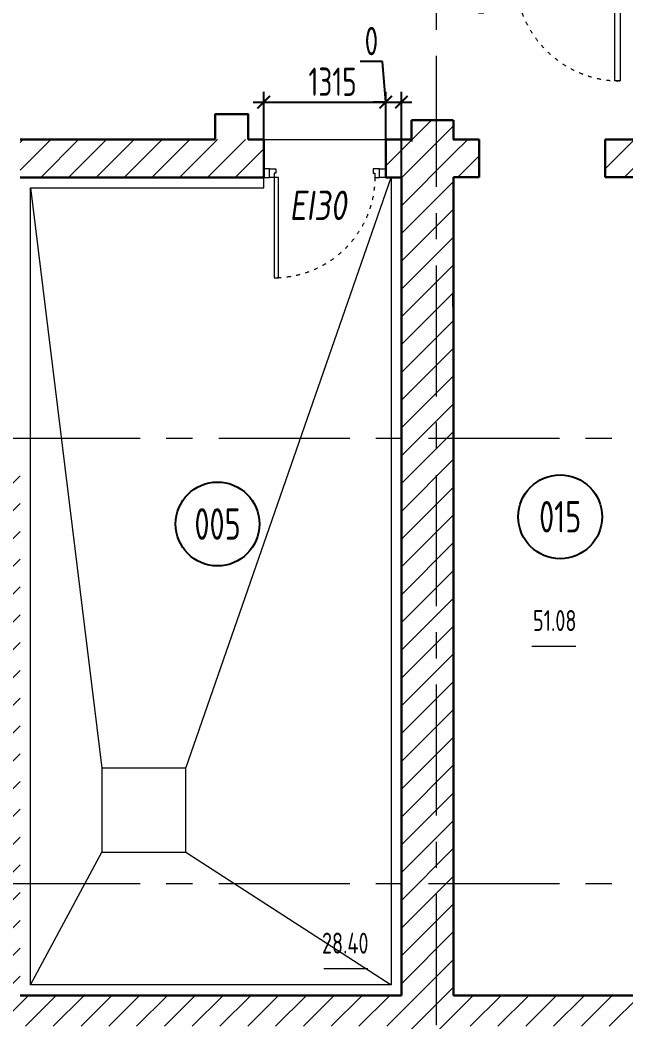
# Model space of a CAD drawing. Header units: millimetres. Extents: x -13407 to 93998, y -3954 to 109271.
# Drawn here: x 51541 to 57321, y 10219 to 19781 of the extents above; entities that cross this region are included whole.
import ezdxf
from ezdxf import colors
from ezdxf.entities.mleader import LeaderData, LeaderLine
from ezdxf.enums import TextEntityAlignment as Align
from ezdxf.math import Vec2, Vec3

# ---------------------------------------------------------------- set-up
doc = ezdxf.new("R2010")
doc.units = ezdxf.units.MM
doc.linetypes.add('ACAD_ISO03W100', pattern=[30, 12, -18])
doc.linetypes.add('CENTER', pattern=[2, 1.25, -0.25, 0.25, -0.25])
for name, color, linetype, lineweight in [('1 этаж тонкие линии!', 250, 'Continuous', 0), ('АР_Двери', 5, 'Continuous', 18), ('АР_Маркер экспликации', 239, 'Continuous', 13), ('АР_МосжилНии_Стены', 202, 'Continuous', 30), ('АР_Номер помещения', 1, 'Continuous', 25), ('АР_Оси', 193, 'Continuous', 9), ('АР_Отметки', 250, 'Continuous', 15), ('АР_Перегородки кирпич', 244, 'Continuous', 30), ('АР_Помещения_площадь', 19, 'Continuous', 9), ('АР_Размеры дверей', 15, 'Continuous', 0), ('АР_тонкая линия', 250, 'Continuous', 0), ('АР_Штриховка монолит', 250, 'Continuous', 9), ('Подвал', 250, 'Continuous', 30)]:
    doc.layers.add(name, color=color, linetype=linetype, lineweight=lineweight)
doc.layers.add('АР_ПБ_Двери', color=7, linetype='Continuous', lineweight=15, true_color=0xdb0000)
doc.styles.add('ISOCPEUR', font='isocpeur.ttf', dxfattribs={"width": 0.7})
doc.styles.get("Standard").update_dxf_attribs({"font": 'arial.ttf'})
doc.styles.add('Архитект', font='isocpeur.ttf', dxfattribs={"width": 0.8, "oblique": 8})
doc.dimstyles.new('R_100', dxfattribs={"dimtxt": 270, "dimasz": 120, "dimexe": 100, "dimexo": 0, "dimgap": 60, "dimtad": 1, "dimdec": 0, "dimrnd": 5, "dimzin": 0, "dimdsep": 46, "dimtxsty": 'ISOCPEUR', "dimblk": 'ARCHTICK', "dimcen": 0, "dimdle": 100, "dimclrd": 256, "dimclre": 256, "dimclrt": 256, "dimadec": 0, "dimazin": 0, "dimtfac": 2, "dimtdec": 0, "dimtofl": 0, "dimtmove": 1, "dimatfit": 3, "dimfxl": 1, "dimtvp": 3, "dimtolj": 1, "dimtzin": 0, "dimarcsym": 0})

# ---------------------------------------------------------------- blocks, each defined once
blk = doc.blocks.new('*U31')
blk.add_lwpolyline([(100, 80), (100, 1040), (140, 1040), (140, 80)], close=True)
for points in [[(0, 0), (0, 80), (55, 80), (55, 0), (0, 0)], [(55, 80), (55, 0), (115, 0), (115, 40), (100, 40), (100, 80), (55, 80)], [(1105, 80), (1105, 0), (1045, 0), (1045, 40), (1060, 40), (1060, 80), (1105, 80)], [(1160, 0), (1160, 80), (1105, 80), (1105, 0), (1160, 0)]]:
    blk.add_lwpolyline(points)
at = {"linetype": 'ACAD_ISO03W100', "ltscale": 3}
blk.add_arc((100, 80), 960, 0, 90, dxfattribs=at)
blk = doc.blocks.new('*U41')
at = {"layer": 'АР_Номер помещения', "color": 7}
blk.add_circle((-16009.5, 1351), 400, dxfattribs=at)
at = {"layer": 'АР_Помещения_площадь', "color": 7}
blk.add_line((-14574.5, -2895.4), (-14996.8, -2895.4), dxfattribs=at)
at = {"color": 7, "style": 'ISOCPEUR', "width": 0.7, "flags": 1}
blk.add_attdef('КАТЕГОРИЯ', (-499.2, -2092.2), '', height=250, dxfattribs=at)
at = {"layer": 'АР_Номер помещения', "color": 7, "style": 'ISOCPEUR', "width": 0.7}
blk.add_attdef('НОМЕР_ПОМЕЩЕНИЯ', text='', height=300, dxfattribs=at).set_placement((-16009.5, 1351), align=Align.MIDDLE_CENTER)
at = {"layer": 'АР_Помещения_площадь', "color": 7, "lineweight": 30, "width": 0.7, "flags": 104}
blk.add_attdef('ИМЯ_ПОМЕЩЕНИЯ', text='', height=100, dxfattribs=at).set_placement((157.6, 1217.1), align=Align.MIDDLE_CENTER)
at = {"layer": 'АР_Помещения_площадь', "color": 7, "style": 'ISOCPEUR', "width": 0.7}
blk.add_attdef('ПЛОЩАДЬ_ПОМЕЩЕНИЯ', text='', height=200, dxfattribs=at).set_placement((-14569.6, -2648.9), align=Align.MIDDLE_RIGHT)
blk = doc.blocks.new('*U38')
at = {"layer": 'АР_Номер помещения', "color": 7}
blk.add_circle((-24382.4, 8671.8), 400, dxfattribs=at)
at = {"layer": 'АР_Помещения_площадь', "color": 7}
blk.add_line((-24232, 7434.7), (-24654.3, 7434.7), dxfattribs=at)
at = {"color": 7, "style": 'ISOCPEUR', "width": 0.7, "flags": 1}
blk.add_attdef('КАТЕГОРИЯ', (-499.2, -2092.2), '', height=250, dxfattribs=at)
at = {"layer": 'АР_Номер помещения', "color": 7, "style": 'ISOCPEUR', "width": 0.7}
blk.add_attdef('НОМЕР_ПОМЕЩЕНИЯ', text='', height=300, dxfattribs=at).set_placement((-24382.4, 8671.8), align=Align.MIDDLE_CENTER)
at = {"layer": 'АР_Помещения_площадь', "color": 7, "style": 'ISOCPEUR', "width": 0.7}
blk.add_attdef('ПЛОЩАДЬ_ПОМЕЩЕНИЯ', text='', height=200, dxfattribs=at).set_placement((-24227.1, 7681.2), align=Align.MIDDLE_RIGHT)
at = {"layer": 'АР_Помещения_площадь', "color": 7, "lineweight": 30, "width": 0.7, "flags": 104}
blk.add_attdef('ИМЯ_ПОМЕЩЕНИЯ', text='', height=100, dxfattribs=at).set_placement((157.6, 1217.1), align=Align.MIDDLE_CENTER)
blk = doc.blocks.new('_DotSmall')
at = {"color": 0, "linetype": 'ByBlock', "const_width": 0.5}
blk.add_lwpolyline([(-0.0625, 0, 1), (0.0625, 0, 1)], format="xyb", close=True, dxfattribs=at)
blk = doc.blocks.new('_ArchTick')
at = {"color": 0, "linetype": 'ByBlock', "const_width": 0.15}
blk.add_lwpolyline([(-0.5, -0.5), (0.5, 0.5)], dxfattribs=at)
blk = doc.blocks.new('*D239')
at = {"layer": 'АР_Размеры дверей', "lineweight": -2, "ltscale": 100, "transparency": 16777216}
for p, q in [((53865.3, 18641.6), (53865.3, 19097)), ((55179.8, 18279.4), (55179.8, 19097)), ((53765.3, 18997), (55279.8, 18997))]:
    blk.add_line(p, q, dxfattribs=at)
at = {"layer": 'АР_Размеры дверей', "lineweight": -2, "ltscale": 100, "transparency": 16777216, "xscale": 120, "yscale": 120, "zscale": 120, "rotation": 180}
blk.add_blockref('_ArchTick', (53865.3, 18997), dxfattribs=at)
at = {"layer": 'АР_Размеры дверей', "lineweight": -2, "ltscale": 100, "transparency": 16777216, "xscale": 120, "yscale": 120, "zscale": 120}
blk.add_blockref('_ArchTick', (55179.8, 18997), dxfattribs=at)
at = {"layer": 'АР_Размеры дверей', "ltscale": 100, "transparency": 16777216, "insert": (54522.5, 19192), "char_height": 270, "attachment_point": 5, "style": 'ISOCPEUR'}
blk.add_mtext('\\A1;1315', dxfattribs=at)
blk = doc.blocks.new('*D240')
at = {"layer": 'АР_Размеры дверей', "lineweight": -2, "ltscale": 100, "transparency": 16777216}
for p, q in [((55000.2, 19384.8), (54785.7, 19384.8)), ((55030.3, 18997), (55000.2, 19384.8)), ((55030.3, 18641.6), (55030.3, 19097)), ((55030.3, 18279.4), (55030.3, 19097)), ((55030.3, 18997), (54910.3, 18997)), ((55030.3, 18997), (55150.3, 18997))]:
    blk.add_line(p, q, dxfattribs=at)
at = {"layer": 'АР_Размеры дверей', "lineweight": -2, "ltscale": 100, "transparency": 16777216, "xscale": 120, "yscale": 120, "zscale": 120}
blk.add_blockref('_ArchTick', (55030.3, 18997), dxfattribs=at)
at = {"layer": 'АР_Размеры дверей', "lineweight": -2, "ltscale": 100, "transparency": 16777216, "xscale": 120, "yscale": 120, "zscale": 120, "rotation": 180}
blk.add_blockref('_ArchTick', (55030.3, 18997), dxfattribs=at)
at = {"layer": 'АР_Размеры дверей', "ltscale": 100, "transparency": 16777216, "insert": (54893, 19579.8), "char_height": 270, "attachment_point": 5, "style": 'ISOCPEUR'}
blk.add_mtext('\\A1;0', dxfattribs=at)
blk = doc.blocks.new('Полуторная_на лестницу')
for points in [[(75, 80), (75, 1080), (124.9, 1080), (124.9, 80)], [(1375.1, 430), (1375.1, 80), (1425, 80), (1425, 430)]]:
    blk.add_lwpolyline(points, close=True)
for points in [[(0, 0), (0, 80), (20, 80), (20, 0), (0, 0)], [(20, 80), (20, 0), (90, 0), (90, 30), (75, 30), (75, 80), (20, 80)], [(1480, 80), (1480, 0), (1410, 0), (1410, 30), (1425, 30), (1425, 80), (1480, 80)], [(1500, 0), (1500, 80), (1480, 80), (1480, 0), (1500, 0)]]:
    blk.add_lwpolyline(points)
at = {"linetype": 'ACAD_ISO03W100', "ltscale": 3}
for centre, radius, start, end in [((75, 80), 1000, 0, 90), ((1465.4, 39.6), 392.5, 95.90754, 174.09246)]:
    blk.add_arc(centre, radius, start, end, dxfattribs=at)

msp = doc.modelspace()

# ---------------------------------------------------------------- hatches: boundary and pattern name
at = {"layer": 'АР_Штриховка монолит', "ltscale": 100}
h = msp.add_hatch(dxfattribs=at)
h.set_pattern_fill('ANSI31', color=256, scale=1500)
h.set_pattern_definition([(45, (331452.74, -55205.68), (-132.58252, 132.58252), [])])
h.paths.add_polyline_path([(47595.1, 15574), (47085.1, 15574), (47085.1, 11959.4), (42685, 11959.4), (42685, 11540), (47595.1, 11540)])
h.paths.add_polyline_path([(51541.2, 15574), (47587.5, 15574), (50990.4, 15574), (50990.4, 11540), (51541.2, 11540)])
h.paths.add_polyline_path([(51365, 11540), (50990.4, 11540), (50990.4, 9510), (51365, 9510)])
h.paths.add_polyline_path([(51541.2, 9510), (50990.4, 9510), (50990.4, 6515.2), (51541.2, 6515.2)])
h.paths.add_polyline_path([(47535, 9510), (47085.1, 9510), (47085.1, 6005.2), (47535, 6005.2)])
h.paths.add_polyline_path([(47595.1, 11540), (42685, 11540), (42685, 11408.8), (47085.1, 11408.8), (47085.1, 9510), (47595.1, 9510)])
h.paths.add_polyline_path([(51365, 6250), (47535, 6250), (47535, 6005.2), (51365, 6005.2)])
h.paths.add_polyline_path([(51365, 6515.2), (47595.1, 6515.2), (47595.1, 9510), (47535, 9510), (47535, 6250), (51365, 6250)])
h.paths.add_polyline_path([(55515, 9510), (55179.8, 9510), (55179.8, 6515.2), (51365, 6515.2), (51365, 6250), (55515, 6250)])
h.paths.add_polyline_path([(55515, 6250), (51365, 6250), (51365, 6005.2), (55135.7, 6005.2), (55135.7, 3393.2), (55254.6, 3393.2), (55254.6, 3458.2), (55515, 3458.2)])
h.paths.add_polyline_path([(55515, 11540), (55179.8, 11540), (55179.8, 10473.1), (51541.2, 10473.1), (51541.2, 11540), (51365, 11540), (51365, 9510), (51541.2, 9510), (51541.2, 10178.8), (55179.8, 10178.8), (55179.8, 9510), (55515, 9510)])
h.paths.add_polyline_path([(60058, 10473.1), (55676.6, 10473.1), (55676.6, 11540), (55515, 11540), (55515, 9510), (55676.6, 9510), (55676.6, 10178.8), (60058, 10178.8)])
h.paths.add_polyline_path([(55515, 15790), (55179.8, 15790), (55179.8, 11540), (55515, 11540)])
h.paths.add_polyline_path([(55676.6, 15790), (55515, 15790), (55515, 11540), (55676.6, 11540)])
h.paths.add_polyline_path([(55676.6, 18826.8), (55275, 18826.8), (55275, 18641.6), (55030.3, 18641.6), (55030.3, 18279.4), (55179.8, 18279.4), (55179.8, 15790), (55676.5, 15790.1)])
h.paths.add_polyline_path([(53865.3, 18641.6), (51541.2, 18641.6), (51541.2, 18279.4), (53865.3, 18279.4)])
h.paths.add_polyline_path([(55921.5, 18641.6), (55676.6, 18641.6), (55676.6, 18281.1), (55921.5, 18281.1)])
h.paths.add_polyline_path([(62165, 10880.2), (61570.7, 10880.2), (61570.7, 9510), (62165, 9510)])
h.paths.add_polyline_path([(62165, 9510), (61570.7, 9510), (61570.7, 8553.4), (62165, 8552.9)])
h.paths.add_polyline_path([(68741.6, 9510), (68231.8, 9510), (68231.8, 8269.4), (68622.9, 8269.4), (68622.9, 8204.4), (68741.6, 8204.4)])
h.paths.add_polyline_path([(68741.6, 9814.3), (68415, 9814.3), (68415, 9510), (68741.6, 9510)])
h.paths.add_polyline_path([(58948.8, 18281.1), (58948.8, 18641.6), (57122.2, 18641.6), (57122.2, 18281.1)])
h.paths.add_polyline_path([(60149.5, 18641.6), (60149.5, 18281.1), (61575.5, 18281.1), (61575.5, 18641.6)])
h.paths.add_polyline_path([(65089.9, 9510), (65089.9, 9814.3), (62318.3, 9814.3), (62318.3, 10880.2), (62165, 10880.2), (62165, 9510)])
h.paths.add_polyline_path([(66789.9, 9814.4), (66789.9, 9304.4), (68415, 9304.3), (68415, 9814.3)])
h.paths.add_polyline_path([(65089.9, 9304.3), (65089.9, 9510), (62165, 9510), (62165, 8552.9), (62318.3, 8552.8), (62318.3, 9304.3)])
h.paths.add_polyline_path([(56817.4, 6250), (56817.4, 6790.8), (55671.6, 6790.8), (55671.6, 9510), (55515, 9510), (55515, 6250)])
h.paths.add_polyline_path([(57917.4, 6790.8), (57917.4, 6250), (62319.1, 6249.9), (62319.3, 7386), (61570.9, 7386.2), (61570.7, 6790.8)])
h.paths.add_polyline_path([(57917.4, 6250), (57917.4, 5851.3), (56817.4, 5851.3), (56817.4, 6250), (55515, 6250), (55515, 3458.2), (55676.6, 3458.2), (55676.6, 5851.3), (62318.4, 5851.2), (62318.4, 6249.9)])

# ---------------------------------------------------------------- linework, layer by layer
at = {"layer": '1 этаж тонкие линии!', "color": 7, "ltscale": 100, "transparency": 33554559}
msp.add_lwpolyline([(55079.8, 18279.4), (55079.8, 10573.1), (51641.2, 10573.1), (51641.2, 18179.4), (53865.3, 18179.4), (53865.3, 18319.4), (53865.3, 18319.4)], dxfattribs=at)
at = {"layer": 'АР_МосжилНии_Стены', "ltscale": 100}
for p, q in [((55671.6, 18826.8), (55275, 18826.8)), ((55275, 18826.8), (55275, 18621.3)), ((55676.6, 18641.6), (55676.6, 18826.8)), ((55921.5, 18641.6), (55671.6, 18641.6)), ((55921.5, 18281.1), (55921.5, 18641.6)), ((57122.2, 18641.6), (58948.8, 18641.6)), ((57122.2, 18281.1), (57122.2, 18641.6)), ((55179.8, 18279.4), (55179.8, 10473.1)), ((55676.6, 10473.1), (55676.6, 18281.1)), ((55676.6, 18281.1), (55921.5, 18281.1)), ((58948.8, 18281.1), (57122.2, 18281.1)), ((55179.8, 10473.1), (51541.2, 10473.1)), ((60058, 10473.1), (55676.6, 10473.1))]:
    msp.add_line(p, q, dxfattribs=at)
for points in [[(53718, 18641.6), (53718, 18881.6), (53401.5, 18881.6), (53401.5, 18641.6)], [(53718, 18641.6), (53865.3, 18641.6), (53865.3, 18279.4), (51541.2, 18279.4)], [(51541.2, 18641.6), (53401.5, 18641.6)], [(55179.8, 18279.4), (55030.3, 18279.4), (55030.3, 18641.6), (55275, 18641.6)]]:
    msp.add_lwpolyline(points, dxfattribs=at)
at = {"layer": 'АР_Оси', "linetype": 'CENTER', "ltscale": 1000}
for p, q in [((55515, -1811.3), (55515, 32496.2)), ((-12563.8, 15790), (71033.4, 15790)), ((-12563.8, 11540), (71033.4, 11540))]:
    msp.add_line(p, q, dxfattribs=at)
at = {"layer": 'АР_Перегородки кирпич', "linetype": 'Continuous', "ltscale": 100}
msp.add_line((55671.6, 17047.7), (55671.6, 17165.1), dxfattribs=at)
at = {"layer": 'АР_тонкая линия', "ltscale": 500}
msp.add_line((53865.3, 18641.6), (55030.3, 18641.6), dxfattribs=at)
at = {"layer": 'Подвал', "lineweight": 13, "ltscale": 500}
for p, q in [((53124.1, 12642.5), (55079.8, 18279.4)), ((51641.2, 18179.4), (52322.5, 12642.5)), ((51641.2, 10573.1), (52322.5, 11840.8)), ((53124.1, 11840.8), (55079.8, 10573.1))]:
    msp.add_line(p, q, dxfattribs=at)
msp.add_lwpolyline([(52322.5, 11840.8), (53124.1, 11840.8), (53124.1, 12642.5), (52322.5, 12642.5)], close=True, dxfattribs=at)

# ---------------------------------------------------------------- block references
at = {"layer": 'АР_Двери', "rotation": 180}
msp.add_blockref('Полуторная_на лестницу', (57340.5, 20280), dxfattribs=at)
at = {"layer": 'АР_Двери', "xscale": -1, "rotation": 180}
msp.add_blockref('*U31', (53865.3, 18359.4), dxfattribs=at)
at = {"layer": 'АР_Маркер экспликации', "color": 7}
ref = msp.add_blockref('*U38', (81076, 6368.7), dxfattribs=at)
ref.add_attrib('НОМЕР_ПОМЕЩЕНИЯ', '015', dxfattribs={"layer": 'АР_Номер помещения', "color": 7, "height": 300, "style": 'ISOCPEUR', "width": 0.7}).set_placement((56693.6, 15040.5), align=Align.MIDDLE_CENTER)
ref.add_attrib('ПЛОЩАДЬ_ПОМЕЩЕНИЯ', '51.08', dxfattribs={"layer": 'АР_Помещения_площадь', "color": 7, "height": 200, "style": 'ISOCPEUR', "width": 0.7}).set_placement((56848.9, 14049.9), align=Align.MIDDLE_RIGHT)
ref = msp.add_blockref('*U41', (69434.7, 13620.5), dxfattribs=at)
ref.add_attrib('НОМЕР_ПОМЕЩЕНИЯ', '005', dxfattribs={"layer": 'АР_Номер помещения', "color": 7, "height": 300, "style": 'ISOCPEUR', "width": 0.7}).set_placement((53425.2, 14971.4), align=Align.MIDDLE_CENTER)
ref.add_attrib('ПЛОЩАДЬ_ПОМЕЩЕНИЯ', '28.40', dxfattribs={"layer": 'АР_Помещения_площадь', "color": 7, "height": 200, "style": 'ISOCPEUR', "width": 0.7}).set_placement((54865.1, 10971.6), align=Align.MIDDLE_RIGHT)

# ---------------------------------------------------------------- texts
at = {"layer": 'АР_ПБ_Двери', "lineweight": 35, "style": 'Архитект', "oblique": 8, "width": 0.8}
msp.add_text('EI30', height=280, dxfattribs=at).set_placement((54112.2, 17872.1))

# ---------------------------------------------------------------- dimensions: what is measured, and where the dimension line sits
at = {"layer": 'АР_Размеры дверей', "ltscale": 100}
dim = msp.add_linear_dim(base=(55030.3214719, 18996.992351), p1=(55030.3214719, 18641.5846991), p2=(55030.3214719, 18279.3516403), dimstyle='R_100', override={"dimpost": '\\X', "dimfxl": 2.5, "dimarcsym": 2}, dxfattribs=at)
dim.commit()
dim.dimension.update_dxf_attribs({"geometry": '*D240', "text_midpoint": (54940.235327, 19384.7885375), "dimtype": 160})
dim = msp.add_linear_dim(base=(55179.7615, 18996.9924), p1=(53865.2856, 18641.5847), p2=(55179.7615, 18279.3516), dimstyle='R_100', override={"dimpost": '\\X', "dimfxl": 2.5, "dimarcsym": 2}, dxfattribs=at)
dim.commit()
dim.dimension.update_dxf_attribs({"geometry": '*D239', "text_midpoint": (54522.5236, 19191.9924)})

# ---------------------------------------------------------------- leaders
at = {"layer": 'АР_Отметки'}
ml = msp.add_multileader_mtext('Standard', dxfattribs=at)
ml.set_content('Л.1п', color=256, style='ISOCPEUR')
ml.set_leader_properties(color=256, linetype='Continuous', lineweight=-1)
ml.set_arrow_properties(name='DOTSMALL')
ml.build(insert=Vec2(0, 0))
ml.multileader.update_dxf_attribs({"has_text_frame": 1, "text_left_attachment_type": 4, "text_right_attachment_type": 4, "dogleg_length": 100, "arrow_head_size": 180})
ctx = ml.context
ctx.base_point, ctx.char_height, ctx.arrow_head_size, ctx.landing_gap_size, ctx.plane_origin = Vec3(54327.7, 24801.8, 0), 250, 180, 50, Vec3(41095.3, 12373.5, 0)
ctx.left_attachment, ctx.right_attachment = 4, 4
notes = []
notes.append((ctx, [(0, (0, 0, 0), (0, 0), (1, 0), 1, [])]))
ctx.mtext.insert, ctx.mtext.width, ctx.mtext.line_spacing_style, ctx.mtext.flow_direction = Vec3(54377.7, 25135.1, 0), 852.697, 2, 5
ml = msp.add_multileader_mtext('Standard', dxfattribs=at)
ml.set_content('{\\W0.8;-2,850}', color=256, style='ISOCPEUR')
ml.set_leader_properties(color=256, linetype='Continuous', lineweight=-1)
ml.set_arrow_properties(name='DOTSMALL')
ml.build(insert=Vec2(0, 0))
ml.multileader.update_dxf_attribs({"has_text_frame": 1, "text_left_attachment_type": 4, "text_right_attachment_type": 4, "dogleg_length": 100, "arrow_head_size": 180})
ctx = ml.context
ctx.base_point, ctx.char_height, ctx.arrow_head_size, ctx.landing_gap_size, ctx.plane_origin = Vec3(53930.6, 20345.3), 250, 180, 50, Vec3(53849.2, 19411)
ctx.left_attachment, ctx.right_attachment = 4, 4
notes.append((ctx, [(0, (0, 0, 0), (0, 0), (1, 0), 1, [])]))
ctx.mtext.insert, ctx.mtext.width, ctx.mtext.defined_height, ctx.mtext.line_spacing_style, ctx.mtext.flow_direction = Vec3(53980.6, 20678.6), 769.989, 343.9, 2, 5
ml = msp.add_multileader_mtext('Standard', dxfattribs=at)
ml.set_content('{\\W0.8;-2,950}', color=256, style='ISOCPEUR')
ml.set_leader_properties(color=256, linetype='Continuous', lineweight=-1)
ml.set_arrow_properties(name='DOTSMALL')
ml.build(insert=Vec2(0, 0))
ml.multileader.update_dxf_attribs({"has_text_frame": 1, "text_left_attachment_type": 4, "text_right_attachment_type": 4, "dogleg_length": 100, "arrow_head_size": 180})
ctx = ml.context
ctx.base_point, ctx.char_height, ctx.arrow_head_size, ctx.landing_gap_size, ctx.plane_origin = Vec3(62921.6, 10283.7), 250, 180, 50, Vec3(62840.2, 9005.6)
ctx.left_attachment, ctx.right_attachment = 4, 4
notes.append((ctx, [(0, (0, 0, 0), (0, 0), (1, 0), 1, [])]))
ctx.mtext.insert, ctx.mtext.width, ctx.mtext.defined_height, ctx.mtext.line_spacing_style, ctx.mtext.flow_direction = Vec3(62971.6, 10617), 769.989, 343.9, 2, 5
for ctx, leaders in notes:
    for number, flags, end, landing, length, lines in leaders:
        leader = LeaderData()
        leader.index, (leader.has_last_leader_line, leader.has_dogleg_vector, leader.attachment_direction) = number, flags
        leader.last_leader_point, leader.dogleg_vector, leader.dogleg_length = Vec3(end), Vec3(landing), length
        for number, points, colour, breaks in lines:
            line = LeaderLine()
            line.index, line.vertices, line.color, line.breaks = number, Vec3.list(points), colors.encode_raw_color(colour), breaks
            leader.lines.append(line)
        ctx.leaders.append(leader)

doc.saveas('drawing.dxf')
